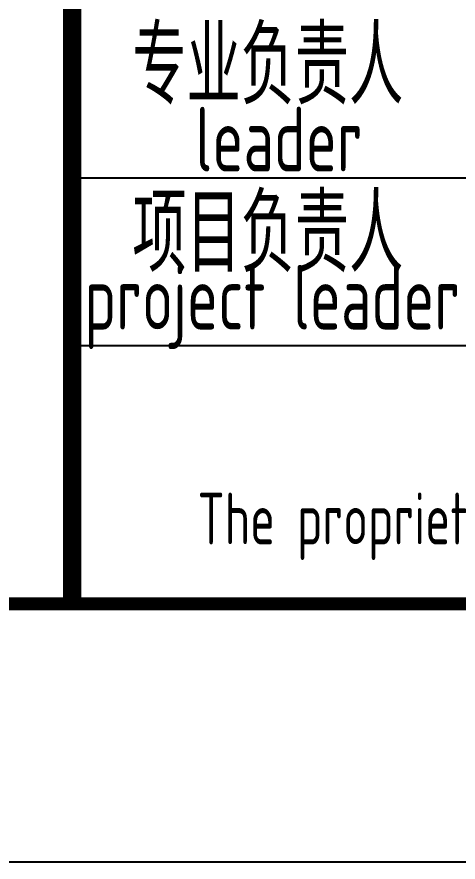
# Model space of a CAD drawing. Extents: x 9732137 to 18866768, y -962146 to 246094.
# Drawn here: x 9809500 to 9810355, y -608406 to -606770 of the extents above; entities that cross this region are included whole.
import ezdxf
from ezdxf.enums import TextEntityAlignment as Align

# ---------------------------------------------------------------- set-up
doc = ezdxf.new("R2010")
doc.units = 0
doc.header["$LTSCALE"] = 1000
doc.layers.get('0').update_dxf_attribs({"linetype": 'CONTINUOUS'})
doc.layers.add('BORDER', color=7, linetype='CONTINUOUS')
doc.styles.add('TSSD_Rein', font='Tssdeng.shx', dxfattribs={"width": 0.7, "bigfont": 'hztxt.shx'})

msp = doc.modelspace()

# ---------------------------------------------------------------- linework, layer by layer
for p, q in [((9809606.8, -607081.3), (9812356.8, -607081.3)), ((9809606.8, -607406.3), (9818606.8, -607406.3)), ((9809606.8, -607905.9), (9818606.8, -607905.9))]:
    msp.add_line(p, q)
msp.add_lwpolyline([(9818606.8, -604906.3, 35, 35, 0), (9809606.8, -604906.3, 35, 35, 0), (9809606.8, -607906.3, 0, 0, 0)], format="xyseb")
at = {"const_width": 35}
msp.add_lwpolyline([(9809606.8, -604906.3), (9809606.8, -607906.3)], dxfattribs=at)
at = {"layer": 'BORDER'}
msp.add_lwpolyline([(9777056.8, -608406.3), (9777056.8, -578706.3), (9819106.8, -578706.3), (9819106.8, -608406.3)], close=True, dxfattribs=at)
at = {"layer": 'BORDER', "const_width": 25}
msp.add_lwpolyline([(9778306.8, -607906.3), (9778306.8, -579206.3), (9818606.8, -579206.3), (9818606.8, -607906.3)], close=True, dxfattribs=at)

# ---------------------------------------------------------------- texts
at = {"style": 'TSSD_Rein', "width": 0.7}
for s, height, p in [('专业负责人', 150, (9809986, -606856.3)), ('leader', 125, (9810007.7, -607006.3)), ('项目负责人', 150, (9809986, -607181.3)), ('project leader', 125, (9809994.5, -607331.3)), ('The proprietary right of this document belongs to Anhui Huadong Chemical And Medical Engineering  Co.,Ltd.  and any replication or transfer to the 3rd. side is forbidden without its permission. ', 100, (9813980, -607755.9))]:
    msp.add_text(s, height=height, dxfattribs=at).set_placement(p, align=Align.MIDDLE)

doc.saveas('drawing.dxf')
